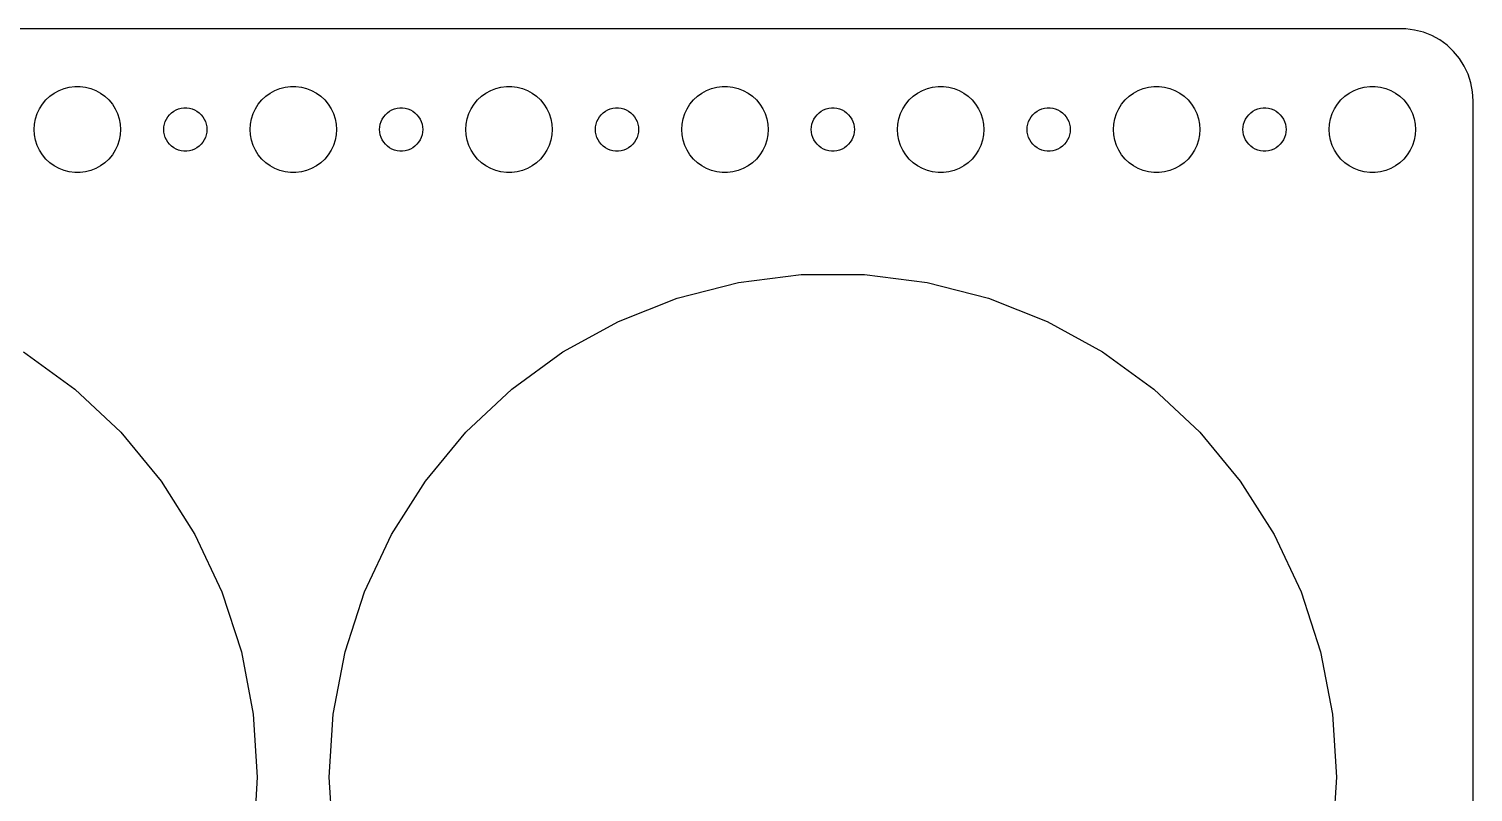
# Model space of a CAD drawing. Header units: metres. Extents: x -194 to 194, y 62 to 280.
# Drawn here: x 94.1 to 194.5, y 113 to 166 of the extents above; entities that cross this region are included whole.
import ezdxf

# ---------------------------------------------------------------- set-up
doc = ezdxf.new("R2010")
doc.units = ezdxf.units.M

msp = doc.modelspace()

# ---------------------------------------------------------------- linework, layer by layer
for p, q in [((189.814, 165.99), (-189.814, 165.99)), ((190.437, 165.911), (189.814, 165.99)), ((191.045, 165.755), (190.437, 165.911)), ((191.629, 165.524), (191.045, 165.755)), ((192.179, 165.222), (191.629, 165.524)), ((192.687, 164.853), (192.179, 165.222)), ((193.145, 164.423), (192.687, 164.853)), ((193.545, 163.939), (193.145, 164.423)), ((193.882, 163.409), (193.545, 163.939)), ((194.149, 162.841), (193.882, 163.409)), ((194.343, 162.243), (194.149, 162.841)), ((95.8925, 161.533), (96.2227, 161.714)), ((96.2227, 161.714), (96.573, 161.853)), ((96.573, 161.853), (96.9379, 161.947)), ((96.9379, 161.947), (97.3116, 161.994)), ((97.3116, 161.994), (97.6884, 161.994)), ((97.6884, 161.994), (98.0621, 161.947)), ((98.0621, 161.947), (98.427, 161.853)), ((98.427, 161.853), (98.7773, 161.714)), ((98.7773, 161.714), (99.1075, 161.533)), ((110.893, 161.533), (111.223, 161.714)), ((111.223, 161.714), (111.573, 161.853)), ((111.573, 161.853), (111.938, 161.947)), ((111.938, 161.947), (112.312, 161.994)), ((112.312, 161.994), (112.688, 161.994)), ((112.688, 161.994), (113.062, 161.947)), ((113.062, 161.947), (113.427, 161.853)), ((113.427, 161.853), (113.777, 161.714)), ((113.777, 161.714), (114.107, 161.533)), ((125.893, 161.533), (126.223, 161.714)), ((126.223, 161.714), (126.573, 161.853)), ((126.573, 161.853), (126.938, 161.947)), ((126.938, 161.947), (127.312, 161.994)), ((127.312, 161.994), (127.688, 161.994)), ((127.688, 161.994), (128.062, 161.947)), ((128.062, 161.947), (128.427, 161.853)), ((128.427, 161.853), (128.777, 161.714)), ((128.777, 161.714), (129.107, 161.533)), ((140.893, 161.533), (141.223, 161.714)), ((141.223, 161.714), (141.573, 161.853)), ((141.573, 161.853), (141.938, 161.947)), ((141.938, 161.947), (142.312, 161.994)), ((142.312, 161.994), (142.688, 161.994)), ((142.688, 161.994), (143.062, 161.947)), ((143.062, 161.947), (143.427, 161.853)), ((143.427, 161.853), (143.777, 161.714)), ((143.777, 161.714), (144.107, 161.533)), ((155.893, 161.533), (156.223, 161.714)), ((156.223, 161.714), (156.573, 161.853)), ((156.573, 161.853), (156.938, 161.947)), ((156.938, 161.947), (157.312, 161.994)), ((157.312, 161.994), (157.688, 161.994)), ((157.688, 161.994), (158.062, 161.947)), ((158.062, 161.947), (158.427, 161.853)), ((158.427, 161.853), (158.777, 161.714)), ((158.777, 161.714), (159.107, 161.533)), ((170.893, 161.533), (171.223, 161.714)), ((171.223, 161.714), (171.573, 161.853)), ((171.573, 161.853), (171.938, 161.947)), ((171.938, 161.947), (172.312, 161.994)), ((172.312, 161.994), (172.688, 161.994)), ((172.688, 161.994), (173.062, 161.947)), ((173.062, 161.947), (173.427, 161.853)), ((173.427, 161.853), (173.777, 161.714)), ((173.777, 161.714), (174.107, 161.533)), ((185.893, 161.533), (186.223, 161.714)), ((186.223, 161.714), (186.573, 161.853)), ((186.573, 161.853), (186.938, 161.947)), ((186.938, 161.947), (187.312, 161.994)), ((187.312, 161.994), (187.688, 161.994)), ((187.688, 161.994), (188.062, 161.947)), ((188.062, 161.947), (188.427, 161.853)), ((188.427, 161.853), (188.777, 161.714)), ((188.777, 161.714), (189.107, 161.533)), ((194.461, 161.627), (194.343, 162.243)), ((194.5, 161), (194.461, 161.627)), ((94.8711, 160.445), (95.073, 160.763)), ((95.073, 160.763), (95.3131, 161.054)), ((95.3131, 161.054), (95.5877, 161.312)), ((95.5877, 161.312), (95.8925, 161.533)), ((99.1075, 161.533), (99.4123, 161.312)), ((99.4123, 161.312), (99.6869, 161.054)), ((99.6869, 161.054), (99.927, 160.763)), ((99.927, 160.763), (100.129, 160.445)), ((109.871, 160.445), (110.073, 160.763)), ((110.073, 160.763), (110.313, 161.054)), ((110.313, 161.054), (110.588, 161.312)), ((110.588, 161.312), (110.893, 161.533)), ((114.107, 161.533), (114.412, 161.312)), ((114.412, 161.312), (114.687, 161.054)), ((114.687, 161.054), (114.927, 160.763)), ((114.927, 160.763), (115.129, 160.445)), ((124.871, 160.445), (125.073, 160.763)), ((125.073, 160.763), (125.313, 161.054)), ((125.313, 161.054), (125.588, 161.312)), ((125.588, 161.312), (125.893, 161.533)), ((129.107, 161.533), (129.412, 161.312)), ((129.412, 161.312), (129.687, 161.054)), ((129.687, 161.054), (129.927, 160.763)), ((129.927, 160.763), (130.129, 160.445)), ((139.871, 160.445), (140.073, 160.763)), ((140.073, 160.763), (140.313, 161.054)), ((140.313, 161.054), (140.588, 161.312)), ((140.588, 161.312), (140.893, 161.533)), ((144.107, 161.533), (144.412, 161.312)), ((144.412, 161.312), (144.687, 161.054)), ((144.687, 161.054), (144.927, 160.763)), ((144.927, 160.763), (145.129, 160.445)), ((154.871, 160.445), (155.073, 160.763)), ((155.073, 160.763), (155.313, 161.054)), ((155.313, 161.054), (155.588, 161.312)), ((155.588, 161.312), (155.893, 161.533)), ((159.107, 161.533), (159.412, 161.312)), ((159.412, 161.312), (159.687, 161.054)), ((159.687, 161.054), (159.927, 160.763)), ((159.927, 160.763), (160.129, 160.445)), ((169.871, 160.445), (170.073, 160.763)), ((170.073, 160.763), (170.313, 161.054)), ((170.313, 161.054), (170.588, 161.312)), ((170.588, 161.312), (170.893, 161.533)), ((174.107, 161.533), (174.412, 161.312)), ((174.412, 161.312), (174.687, 161.054)), ((174.687, 161.054), (174.927, 160.763)), ((174.927, 160.763), (175.129, 160.445)), ((184.871, 160.445), (185.073, 160.763)), ((185.073, 160.763), (185.313, 161.054)), ((185.313, 161.054), (185.588, 161.312)), ((185.588, 161.312), (185.893, 161.533)), ((189.107, 161.533), (189.412, 161.312)), ((189.412, 161.312), (189.687, 161.054)), ((189.687, 161.054), (189.927, 160.763)), ((189.927, 160.763), (190.129, 160.445)), ((194.5, 67), (194.5, 161)), ((94.5237, 159.376), (94.5943, 159.746)), ((94.5943, 159.746), (94.7107, 160.104)), ((94.7107, 160.104), (94.8711, 160.445)), ((100.129, 160.445), (100.289, 160.104)), ((100.289, 160.104), (100.406, 159.746)), ((100.406, 159.746), (100.476, 159.376)), ((103.605, 159.552), (103.686, 159.723)), ((103.686, 159.723), (103.786, 159.882)), ((103.786, 159.882), (103.907, 160.027)), ((103.907, 160.027), (104.044, 160.156)), ((104.044, 160.156), (104.196, 160.266)), ((104.196, 160.266), (104.361, 160.357)), ((104.361, 160.357), (104.536, 160.427)), ((104.536, 160.427), (104.719, 160.473)), ((104.719, 160.473), (104.906, 160.497)), ((104.906, 160.497), (105.094, 160.497)), ((105.094, 160.497), (105.281, 160.473)), ((105.281, 160.473), (105.464, 160.427)), ((105.464, 160.427), (105.639, 160.357)), ((105.639, 160.357), (105.804, 160.266)), ((105.804, 160.266), (105.956, 160.156)), ((105.956, 160.156), (106.093, 160.027)), ((106.093, 160.027), (106.214, 159.882)), ((106.214, 159.882), (106.314, 159.723)), ((106.314, 159.723), (106.395, 159.552)), ((109.524, 159.376), (109.594, 159.746)), ((109.594, 159.746), (109.711, 160.104)), ((109.711, 160.104), (109.871, 160.445)), ((115.129, 160.445), (115.289, 160.104)), ((115.289, 160.104), (115.406, 159.746)), ((115.406, 159.746), (115.476, 159.376)), ((118.605, 159.552), (118.686, 159.723)), ((118.686, 159.723), (118.786, 159.882)), ((118.786, 159.882), (118.907, 160.027)), ((118.907, 160.027), (119.044, 160.156)), ((119.044, 160.156), (119.196, 160.266)), ((119.196, 160.266), (119.361, 160.357)), ((119.361, 160.357), (119.536, 160.427)), ((119.536, 160.427), (119.719, 160.473)), ((119.719, 160.473), (119.906, 160.497)), ((119.906, 160.497), (120.094, 160.497)), ((120.094, 160.497), (120.281, 160.473)), ((120.281, 160.473), (120.464, 160.427)), ((120.464, 160.427), (120.639, 160.357)), ((120.639, 160.357), (120.804, 160.266)), ((120.804, 160.266), (120.956, 160.156)), ((120.956, 160.156), (121.093, 160.027)), ((121.093, 160.027), (121.214, 159.882)), ((121.214, 159.882), (121.314, 159.723)), ((121.314, 159.723), (121.395, 159.552)), ((124.524, 159.376), (124.594, 159.746)), ((124.594, 159.746), (124.711, 160.104)), ((124.711, 160.104), (124.871, 160.445)), ((130.129, 160.445), (130.289, 160.104)), ((130.289, 160.104), (130.406, 159.746)), ((130.406, 159.746), (130.476, 159.376)), ((133.605, 159.552), (133.686, 159.723)), ((133.686, 159.723), (133.786, 159.882)), ((133.786, 159.882), (133.907, 160.027)), ((133.907, 160.027), (134.044, 160.156)), ((134.044, 160.156), (134.196, 160.266)), ((134.196, 160.266), (134.361, 160.357)), ((134.361, 160.357), (134.536, 160.427)), ((134.536, 160.427), (134.719, 160.473)), ((134.719, 160.473), (134.906, 160.497)), ((134.906, 160.497), (135.094, 160.497)), ((135.094, 160.497), (135.281, 160.473)), ((135.281, 160.473), (135.464, 160.427)), ((135.464, 160.427), (135.639, 160.357)), ((135.639, 160.357), (135.804, 160.266)), ((135.804, 160.266), (135.956, 160.156)), ((135.956, 160.156), (136.093, 160.027)), ((136.093, 160.027), (136.214, 159.882)), ((136.214, 159.882), (136.314, 159.723)), ((136.314, 159.723), (136.395, 159.552)), ((139.524, 159.376), (139.594, 159.746)), ((139.594, 159.746), (139.711, 160.104)), ((139.711, 160.104), (139.871, 160.445)), ((145.129, 160.445), (145.289, 160.104)), ((145.289, 160.104), (145.406, 159.746)), ((145.406, 159.746), (145.476, 159.376)), ((148.605, 159.552), (148.686, 159.723)), ((148.686, 159.723), (148.786, 159.882)), ((148.786, 159.882), (148.907, 160.027)), ((148.907, 160.027), (149.044, 160.156)), ((149.044, 160.156), (149.196, 160.266)), ((149.196, 160.266), (149.361, 160.357)), ((149.361, 160.357), (149.536, 160.427)), ((149.536, 160.427), (149.719, 160.473)), ((149.719, 160.473), (149.906, 160.497)), ((149.906, 160.497), (150.094, 160.497)), ((150.094, 160.497), (150.281, 160.473)), ((150.281, 160.473), (150.464, 160.427)), ((150.464, 160.427), (150.639, 160.357)), ((150.639, 160.357), (150.804, 160.266)), ((150.804, 160.266), (150.956, 160.156)), ((150.956, 160.156), (151.093, 160.027)), ((151.093, 160.027), (151.214, 159.882)), ((151.214, 159.882), (151.314, 159.723)), ((151.314, 159.723), (151.395, 159.552)), ((154.524, 159.376), (154.594, 159.746)), ((154.594, 159.746), (154.711, 160.104)), ((154.711, 160.104), (154.871, 160.445)), ((160.129, 160.445), (160.289, 160.104)), ((160.289, 160.104), (160.406, 159.746)), ((160.406, 159.746), (160.476, 159.376)), ((163.605, 159.552), (163.686, 159.723)), ((163.686, 159.723), (163.786, 159.882)), ((163.786, 159.882), (163.907, 160.027)), ((163.907, 160.027), (164.044, 160.156)), ((164.044, 160.156), (164.196, 160.266)), ((164.196, 160.266), (164.361, 160.357)), ((164.361, 160.357), (164.536, 160.427)), ((164.536, 160.427), (164.719, 160.473)), ((164.719, 160.473), (164.906, 160.497)), ((164.906, 160.497), (165.094, 160.497)), ((165.094, 160.497), (165.281, 160.473)), ((165.281, 160.473), (165.464, 160.427)), ((165.464, 160.427), (165.639, 160.357)), ((165.639, 160.357), (165.804, 160.266)), ((165.804, 160.266), (165.956, 160.156)), ((165.956, 160.156), (166.093, 160.027)), ((166.093, 160.027), (166.214, 159.882)), ((166.214, 159.882), (166.314, 159.723)), ((166.314, 159.723), (166.395, 159.552)), ((169.524, 159.376), (169.594, 159.746)), ((169.594, 159.746), (169.711, 160.104)), ((169.711, 160.104), (169.871, 160.445)), ((175.129, 160.445), (175.289, 160.104)), ((175.289, 160.104), (175.406, 159.746)), ((175.406, 159.746), (175.476, 159.376)), ((178.605, 159.552), (178.686, 159.723)), ((178.686, 159.723), (178.786, 159.882)), ((178.786, 159.882), (178.907, 160.027)), ((178.907, 160.027), (179.044, 160.156)), ((179.044, 160.156), (179.196, 160.266)), ((179.196, 160.266), (179.361, 160.357)), ((179.361, 160.357), (179.536, 160.427)), ((179.536, 160.427), (179.719, 160.473)), ((179.719, 160.473), (179.906, 160.497)), ((179.906, 160.497), (180.094, 160.497)), ((180.094, 160.497), (180.281, 160.473)), ((180.281, 160.473), (180.464, 160.427)), ((180.464, 160.427), (180.639, 160.357)), ((180.639, 160.357), (180.804, 160.266)), ((180.804, 160.266), (180.956, 160.156)), ((180.956, 160.156), (181.093, 160.027)), ((181.093, 160.027), (181.214, 159.882)), ((181.214, 159.882), (181.314, 159.723)), ((181.314, 159.723), (181.395, 159.552)), ((184.524, 159.376), (184.594, 159.746)), ((184.594, 159.746), (184.711, 160.104)), ((184.711, 160.104), (184.871, 160.445)), ((190.129, 160.445), (190.289, 160.104)), ((190.289, 160.104), (190.406, 159.746)), ((190.406, 159.746), (190.476, 159.376)), ((94.5, 159), (94.5237, 159.376)), ((94.5237, 158.624), (94.5, 159)), ((94.5943, 158.254), (94.5237, 158.624)), ((100.476, 158.624), (100.406, 158.254)), ((100.476, 159.376), (100.5, 159)), ((100.5, 159), (100.476, 158.624)), ((103.5, 159), (103.512, 159.188)), ((103.512, 158.812), (103.5, 159)), ((103.512, 159.188), (103.547, 159.373)), ((103.547, 158.627), (103.512, 158.812)), ((103.547, 159.373), (103.605, 159.552)), ((103.605, 158.448), (103.547, 158.627)), ((106.395, 159.552), (106.453, 159.373)), ((106.453, 158.627), (106.395, 158.448)), ((106.453, 159.373), (106.488, 159.188)), ((106.488, 158.812), (106.453, 158.627)), ((106.488, 159.188), (106.5, 159)), ((106.5, 159), (106.488, 158.812)), ((109.5, 159), (109.524, 159.376)), ((109.524, 158.624), (109.5, 159)), ((109.594, 158.254), (109.524, 158.624)), ((115.476, 158.624), (115.406, 158.254)), ((115.476, 159.376), (115.5, 159)), ((115.5, 159), (115.476, 158.624)), ((118.5, 159), (118.512, 159.188)), ((118.512, 158.812), (118.5, 159)), ((118.512, 159.188), (118.547, 159.373)), ((118.547, 158.627), (118.512, 158.812)), ((118.547, 159.373), (118.605, 159.552)), ((118.605, 158.448), (118.547, 158.627)), ((121.395, 159.552), (121.453, 159.373)), ((121.453, 158.627), (121.395, 158.448)), ((121.453, 159.373), (121.488, 159.188)), ((121.488, 158.812), (121.453, 158.627)), ((121.488, 159.188), (121.5, 159)), ((121.5, 159), (121.488, 158.812)), ((124.5, 159), (124.524, 159.376)), ((124.524, 158.624), (124.5, 159)), ((124.594, 158.254), (124.524, 158.624)), ((130.476, 158.624), (130.406, 158.254)), ((130.476, 159.376), (130.5, 159)), ((130.5, 159), (130.476, 158.624)), ((133.5, 159), (133.512, 159.188)), ((133.512, 158.812), (133.5, 159)), ((133.512, 159.188), (133.547, 159.373)), ((133.547, 158.627), (133.512, 158.812)), ((133.547, 159.373), (133.605, 159.552)), ((133.605, 158.448), (133.547, 158.627)), ((136.395, 159.552), (136.453, 159.373)), ((136.453, 158.627), (136.395, 158.448)), ((136.453, 159.373), (136.488, 159.188)), ((136.488, 158.812), (136.453, 158.627)), ((136.488, 159.188), (136.5, 159)), ((136.5, 159), (136.488, 158.812)), ((139.5, 159), (139.524, 159.376)), ((139.524, 158.624), (139.5, 159)), ((139.594, 158.254), (139.524, 158.624)), ((145.476, 158.624), (145.406, 158.254)), ((145.476, 159.376), (145.5, 159)), ((145.5, 159), (145.476, 158.624)), ((148.5, 159), (148.512, 159.188)), ((148.512, 158.812), (148.5, 159)), ((148.512, 159.188), (148.547, 159.373)), ((148.547, 158.627), (148.512, 158.812)), ((148.547, 159.373), (148.605, 159.552)), ((148.605, 158.448), (148.547, 158.627)), ((151.395, 159.552), (151.453, 159.373)), ((151.453, 158.627), (151.395, 158.448)), ((151.453, 159.373), (151.488, 159.188)), ((151.488, 158.812), (151.453, 158.627)), ((151.488, 159.188), (151.5, 159)), ((151.5, 159), (151.488, 158.812)), ((154.5, 159), (154.524, 159.376)), ((154.524, 158.624), (154.5, 159)), ((154.594, 158.254), (154.524, 158.624)), ((160.476, 158.624), (160.406, 158.254)), ((160.476, 159.376), (160.5, 159)), ((160.5, 159), (160.476, 158.624)), ((163.5, 159), (163.512, 159.188)), ((163.512, 158.812), (163.5, 159)), ((163.512, 159.188), (163.547, 159.373)), ((163.547, 158.627), (163.512, 158.812)), ((163.547, 159.373), (163.605, 159.552)), ((163.605, 158.448), (163.547, 158.627)), ((166.395, 159.552), (166.453, 159.373)), ((166.453, 158.627), (166.395, 158.448)), ((166.453, 159.373), (166.488, 159.188)), ((166.488, 158.812), (166.453, 158.627)), ((166.488, 159.188), (166.5, 159)), ((166.5, 159), (166.488, 158.812)), ((169.5, 159), (169.524, 159.376)), ((169.524, 158.624), (169.5, 159)), ((169.594, 158.254), (169.524, 158.624)), ((175.476, 158.624), (175.406, 158.254)), ((175.476, 159.376), (175.5, 159)), ((175.5, 159), (175.476, 158.624)), ((178.5, 159), (178.512, 159.188)), ((178.512, 158.812), (178.5, 159)), ((178.512, 159.188), (178.547, 159.373)), ((178.547, 158.627), (178.512, 158.812)), ((178.547, 159.373), (178.605, 159.552)), ((178.605, 158.448), (178.547, 158.627)), ((181.395, 159.552), (181.453, 159.373)), ((181.453, 158.627), (181.395, 158.448)), ((181.453, 159.373), (181.488, 159.188)), ((181.488, 158.812), (181.453, 158.627)), ((181.488, 159.188), (181.5, 159)), ((181.5, 159), (181.488, 158.812)), ((184.5, 159), (184.524, 159.376)), ((184.524, 158.624), (184.5, 159)), ((184.594, 158.254), (184.524, 158.624)), ((190.476, 158.624), (190.406, 158.254)), ((190.476, 159.376), (190.5, 159)), ((190.5, 159), (190.476, 158.624)), ((94.7107, 157.896), (94.5943, 158.254)), ((94.8711, 157.555), (94.7107, 157.896)), ((100.289, 157.896), (100.129, 157.555)), ((100.406, 158.254), (100.289, 157.896)), ((103.686, 158.277), (103.605, 158.448)), ((103.786, 158.118), (103.686, 158.277)), ((103.907, 157.973), (103.786, 158.118)), ((104.044, 157.844), (103.907, 157.973)), ((104.196, 157.734), (104.044, 157.844)), ((104.361, 157.643), (104.196, 157.734)), ((104.536, 157.573), (104.361, 157.643)), ((105.639, 157.643), (105.464, 157.573)), ((105.804, 157.734), (105.639, 157.643)), ((105.956, 157.844), (105.804, 157.734)), ((106.093, 157.973), (105.956, 157.844)), ((106.214, 158.118), (106.093, 157.973)), ((106.314, 158.277), (106.214, 158.118)), ((106.395, 158.448), (106.314, 158.277)), ((109.711, 157.896), (109.594, 158.254)), ((109.871, 157.555), (109.711, 157.896)), ((115.289, 157.896), (115.129, 157.555)), ((115.406, 158.254), (115.289, 157.896)), ((118.686, 158.277), (118.605, 158.448)), ((118.786, 158.118), (118.686, 158.277)), ((118.907, 157.973), (118.786, 158.118)), ((119.044, 157.844), (118.907, 157.973)), ((119.196, 157.734), (119.044, 157.844)), ((119.361, 157.643), (119.196, 157.734)), ((119.536, 157.573), (119.361, 157.643)), ((120.639, 157.643), (120.464, 157.573)), ((120.804, 157.734), (120.639, 157.643)), ((120.956, 157.844), (120.804, 157.734)), ((121.093, 157.973), (120.956, 157.844)), ((121.214, 158.118), (121.093, 157.973)), ((121.314, 158.277), (121.214, 158.118)), ((121.395, 158.448), (121.314, 158.277)), ((124.711, 157.896), (124.594, 158.254)), ((124.871, 157.555), (124.711, 157.896)), ((130.289, 157.896), (130.129, 157.555)), ((130.406, 158.254), (130.289, 157.896)), ((133.686, 158.277), (133.605, 158.448)), ((133.786, 158.118), (133.686, 158.277)), ((133.907, 157.973), (133.786, 158.118)), ((134.044, 157.844), (133.907, 157.973)), ((134.196, 157.734), (134.044, 157.844)), ((134.361, 157.643), (134.196, 157.734)), ((134.536, 157.573), (134.361, 157.643)), ((135.639, 157.643), (135.464, 157.573)), ((135.804, 157.734), (135.639, 157.643)), ((135.956, 157.844), (135.804, 157.734)), ((136.093, 157.973), (135.956, 157.844)), ((136.214, 158.118), (136.093, 157.973)), ((136.314, 158.277), (136.214, 158.118)), ((136.395, 158.448), (136.314, 158.277)), ((139.711, 157.896), (139.594, 158.254)), ((139.871, 157.555), (139.711, 157.896)), ((145.289, 157.896), (145.129, 157.555)), ((145.406, 158.254), (145.289, 157.896)), ((148.686, 158.277), (148.605, 158.448)), ((148.786, 158.118), (148.686, 158.277)), ((148.907, 157.973), (148.786, 158.118)), ((149.044, 157.844), (148.907, 157.973)), ((149.196, 157.734), (149.044, 157.844)), ((149.361, 157.643), (149.196, 157.734)), ((149.536, 157.573), (149.361, 157.643)), ((150.639, 157.643), (150.464, 157.573)), ((150.804, 157.734), (150.639, 157.643)), ((150.956, 157.844), (150.804, 157.734)), ((151.093, 157.973), (150.956, 157.844)), ((151.214, 158.118), (151.093, 157.973)), ((151.314, 158.277), (151.214, 158.118)), ((151.395, 158.448), (151.314, 158.277)), ((154.711, 157.896), (154.594, 158.254)), ((154.871, 157.555), (154.711, 157.896)), ((160.289, 157.896), (160.129, 157.555)), ((160.406, 158.254), (160.289, 157.896)), ((163.686, 158.277), (163.605, 158.448)), ((163.786, 158.118), (163.686, 158.277)), ((163.907, 157.973), (163.786, 158.118)), ((164.044, 157.844), (163.907, 157.973)), ((164.196, 157.734), (164.044, 157.844)), ((164.361, 157.643), (164.196, 157.734)), ((164.536, 157.573), (164.361, 157.643)), ((165.639, 157.643), (165.464, 157.573)), ((165.804, 157.734), (165.639, 157.643)), ((165.956, 157.844), (165.804, 157.734)), ((166.093, 157.973), (165.956, 157.844)), ((166.214, 158.118), (166.093, 157.973)), ((166.314, 158.277), (166.214, 158.118)), ((166.395, 158.448), (166.314, 158.277)), ((169.711, 157.896), (169.594, 158.254)), ((169.871, 157.555), (169.711, 157.896)), ((175.289, 157.896), (175.129, 157.555)), ((175.406, 158.254), (175.289, 157.896)), ((178.686, 158.277), (178.605, 158.448)), ((178.786, 158.118), (178.686, 158.277)), ((178.907, 157.973), (178.786, 158.118)), ((179.044, 157.844), (178.907, 157.973)), ((179.196, 157.734), (179.044, 157.844)), ((179.361, 157.643), (179.196, 157.734)), ((179.536, 157.573), (179.361, 157.643)), ((180.639, 157.643), (180.464, 157.573)), ((180.804, 157.734), (180.639, 157.643)), ((180.956, 157.844), (180.804, 157.734)), ((181.093, 157.973), (180.956, 157.844)), ((181.214, 158.118), (181.093, 157.973)), ((181.314, 158.277), (181.214, 158.118)), ((181.395, 158.448), (181.314, 158.277)), ((184.711, 157.896), (184.594, 158.254)), ((184.871, 157.555), (184.711, 157.896)), ((190.289, 157.896), (190.129, 157.555)), ((190.406, 158.254), (190.289, 157.896)), ((95.073, 157.237), (94.8711, 157.555)), ((95.3131, 156.946), (95.073, 157.237)), ((95.5877, 156.688), (95.3131, 156.946)), ((95.8925, 156.467), (95.5877, 156.688)), ((99.4123, 156.688), (99.1075, 156.467)), ((99.6869, 156.946), (99.4123, 156.688)), ((99.927, 157.237), (99.6869, 156.946)), ((100.129, 157.555), (99.927, 157.237)), ((104.719, 157.527), (104.536, 157.573)), ((104.906, 157.503), (104.719, 157.527)), ((105.094, 157.503), (104.906, 157.503)), ((105.281, 157.527), (105.094, 157.503)), ((105.464, 157.573), (105.281, 157.527)), ((110.073, 157.237), (109.871, 157.555)), ((110.313, 156.946), (110.073, 157.237)), ((110.588, 156.688), (110.313, 156.946)), ((110.893, 156.467), (110.588, 156.688)), ((114.412, 156.688), (114.107, 156.467)), ((114.687, 156.946), (114.412, 156.688)), ((114.927, 157.237), (114.687, 156.946)), ((115.129, 157.555), (114.927, 157.237)), ((119.719, 157.527), (119.536, 157.573)), ((119.906, 157.503), (119.719, 157.527)), ((120.094, 157.503), (119.906, 157.503)), ((120.281, 157.527), (120.094, 157.503)), ((120.464, 157.573), (120.281, 157.527)), ((125.073, 157.237), (124.871, 157.555)), ((125.313, 156.946), (125.073, 157.237)), ((125.588, 156.688), (125.313, 156.946)), ((125.893, 156.467), (125.588, 156.688)), ((129.412, 156.688), (129.107, 156.467)), ((129.687, 156.946), (129.412, 156.688)), ((129.927, 157.237), (129.687, 156.946)), ((130.129, 157.555), (129.927, 157.237)), ((134.719, 157.527), (134.536, 157.573)), ((134.906, 157.503), (134.719, 157.527)), ((135.094, 157.503), (134.906, 157.503)), ((135.281, 157.527), (135.094, 157.503)), ((135.464, 157.573), (135.281, 157.527)), ((140.073, 157.237), (139.871, 157.555)), ((140.313, 156.946), (140.073, 157.237)), ((140.588, 156.688), (140.313, 156.946)), ((140.893, 156.467), (140.588, 156.688)), ((144.412, 156.688), (144.107, 156.467)), ((144.687, 156.946), (144.412, 156.688)), ((144.927, 157.237), (144.687, 156.946)), ((145.129, 157.555), (144.927, 157.237)), ((149.719, 157.527), (149.536, 157.573)), ((149.906, 157.503), (149.719, 157.527)), ((150.094, 157.503), (149.906, 157.503)), ((150.281, 157.527), (150.094, 157.503)), ((150.464, 157.573), (150.281, 157.527)), ((155.073, 157.237), (154.871, 157.555)), ((155.313, 156.946), (155.073, 157.237)), ((155.588, 156.688), (155.313, 156.946)), ((155.893, 156.467), (155.588, 156.688)), ((159.412, 156.688), (159.107, 156.467)), ((159.687, 156.946), (159.412, 156.688)), ((159.927, 157.237), (159.687, 156.946)), ((160.129, 157.555), (159.927, 157.237)), ((164.719, 157.527), (164.536, 157.573)), ((164.906, 157.503), (164.719, 157.527)), ((165.094, 157.503), (164.906, 157.503)), ((165.281, 157.527), (165.094, 157.503)), ((165.464, 157.573), (165.281, 157.527)), ((170.073, 157.237), (169.871, 157.555)), ((170.313, 156.946), (170.073, 157.237)), ((170.588, 156.688), (170.313, 156.946)), ((170.893, 156.467), (170.588, 156.688)), ((174.412, 156.688), (174.107, 156.467)), ((174.687, 156.946), (174.412, 156.688)), ((174.927, 157.237), (174.687, 156.946)), ((175.129, 157.555), (174.927, 157.237)), ((179.719, 157.527), (179.536, 157.573)), ((179.906, 157.503), (179.719, 157.527)), ((180.094, 157.503), (179.906, 157.503)), ((180.281, 157.527), (180.094, 157.503)), ((180.464, 157.573), (180.281, 157.527)), ((185.073, 157.237), (184.871, 157.555)), ((185.313, 156.946), (185.073, 157.237)), ((185.588, 156.688), (185.313, 156.946)), ((185.893, 156.467), (185.588, 156.688)), ((189.412, 156.688), (189.107, 156.467)), ((189.687, 156.946), (189.412, 156.688)), ((189.927, 157.237), (189.687, 156.946)), ((190.129, 157.555), (189.927, 157.237)), ((96.2227, 156.286), (95.8925, 156.467)), ((96.573, 156.147), (96.2227, 156.286)), ((96.9379, 156.053), (96.573, 156.147)), ((97.3116, 156.006), (96.9379, 156.053)), ((97.6884, 156.006), (97.3116, 156.006)), ((98.0621, 156.053), (97.6884, 156.006)), ((98.427, 156.147), (98.0621, 156.053)), ((98.7773, 156.286), (98.427, 156.147)), ((99.1075, 156.467), (98.7773, 156.286)), ((111.223, 156.286), (110.893, 156.467)), ((111.573, 156.147), (111.223, 156.286)), ((111.938, 156.053), (111.573, 156.147)), ((112.312, 156.006), (111.938, 156.053)), ((112.688, 156.006), (112.312, 156.006)), ((113.062, 156.053), (112.688, 156.006)), ((113.427, 156.147), (113.062, 156.053)), ((113.777, 156.286), (113.427, 156.147)), ((114.107, 156.467), (113.777, 156.286)), ((126.223, 156.286), (125.893, 156.467)), ((126.573, 156.147), (126.223, 156.286)), ((126.938, 156.053), (126.573, 156.147)), ((127.312, 156.006), (126.938, 156.053)), ((127.688, 156.006), (127.312, 156.006)), ((128.062, 156.053), (127.688, 156.006)), ((128.427, 156.147), (128.062, 156.053)), ((128.777, 156.286), (128.427, 156.147)), ((129.107, 156.467), (128.777, 156.286)), ((141.223, 156.286), (140.893, 156.467)), ((141.573, 156.147), (141.223, 156.286)), ((141.938, 156.053), (141.573, 156.147)), ((142.312, 156.006), (141.938, 156.053)), ((142.688, 156.006), (142.312, 156.006)), ((143.062, 156.053), (142.688, 156.006)), ((143.427, 156.147), (143.062, 156.053)), ((143.777, 156.286), (143.427, 156.147)), ((144.107, 156.467), (143.777, 156.286)), ((156.223, 156.286), (155.893, 156.467)), ((156.573, 156.147), (156.223, 156.286)), ((156.938, 156.053), (156.573, 156.147)), ((157.312, 156.006), (156.938, 156.053)), ((157.688, 156.006), (157.312, 156.006)), ((158.062, 156.053), (157.688, 156.006)), ((158.427, 156.147), (158.062, 156.053)), ((158.777, 156.286), (158.427, 156.147)), ((159.107, 156.467), (158.777, 156.286)), ((171.223, 156.286), (170.893, 156.467)), ((171.573, 156.147), (171.223, 156.286)), ((171.938, 156.053), (171.573, 156.147)), ((172.312, 156.006), (171.938, 156.053)), ((172.688, 156.006), (172.312, 156.006)), ((173.062, 156.053), (172.688, 156.006)), ((173.427, 156.147), (173.062, 156.053)), ((173.777, 156.286), (173.427, 156.147)), ((174.107, 156.467), (173.777, 156.286)), ((186.223, 156.286), (185.893, 156.467)), ((186.573, 156.147), (186.223, 156.286)), ((186.938, 156.053), (186.573, 156.147)), ((187.312, 156.006), (186.938, 156.053)), ((187.688, 156.006), (187.312, 156.006)), ((188.062, 156.053), (187.688, 156.006)), ((188.427, 156.147), (188.062, 156.053)), ((188.777, 156.286), (188.427, 156.147)), ((189.107, 156.467), (188.777, 156.286)), ((143.442, 148.38), (147.802, 148.931)), ((147.802, 148.931), (152.198, 148.931)), ((152.198, 148.931), (156.558, 148.38)), ((139.184, 147.287), (143.442, 148.38)), ((156.558, 148.38), (160.816, 147.287)), ((135.098, 145.669), (139.184, 147.287)), ((160.816, 147.287), (164.902, 145.669)), ((131.246, 143.551), (135.098, 145.669)), ((164.902, 145.669), (168.754, 143.551)), ((93.7539, 143.551), (97.3098, 140.968)), ((127.69, 140.968), (131.246, 143.551)), ((168.754, 143.551), (172.31, 140.968)), ((97.3098, 140.968), (100.514, 137.959)), ((124.486, 137.959), (127.69, 140.968)), ((172.31, 140.968), (175.514, 137.959)), ((100.514, 137.959), (103.316, 134.572)), ((121.684, 134.572), (124.486, 137.959)), ((175.514, 137.959), (178.316, 134.572)), ((103.316, 134.572), (105.671, 130.861)), ((119.329, 130.861), (121.684, 134.572)), ((178.316, 134.572), (180.671, 130.861)), ((105.671, 130.861), (107.542, 126.884)), ((117.458, 126.884), (119.329, 130.861)), ((180.671, 130.861), (182.542, 126.884)), ((107.542, 126.884), (108.9, 122.704)), ((116.1, 122.704), (117.458, 126.884)), ((182.542, 126.884), (183.9, 122.704)), ((108.9, 122.704), (109.724, 118.387)), ((115.276, 118.387), (116.1, 122.704)), ((183.9, 122.704), (184.724, 118.387)), ((109.724, 118.387), (110, 114)), ((115, 114), (115.276, 118.387)), ((184.724, 118.387), (185, 114)), ((110, 114), (109.724, 109.613)), ((115.276, 109.613), (115, 114)), ((185, 114), (184.724, 109.613))]:
    msp.add_line(p, q)

doc.saveas('drawing.dxf')
